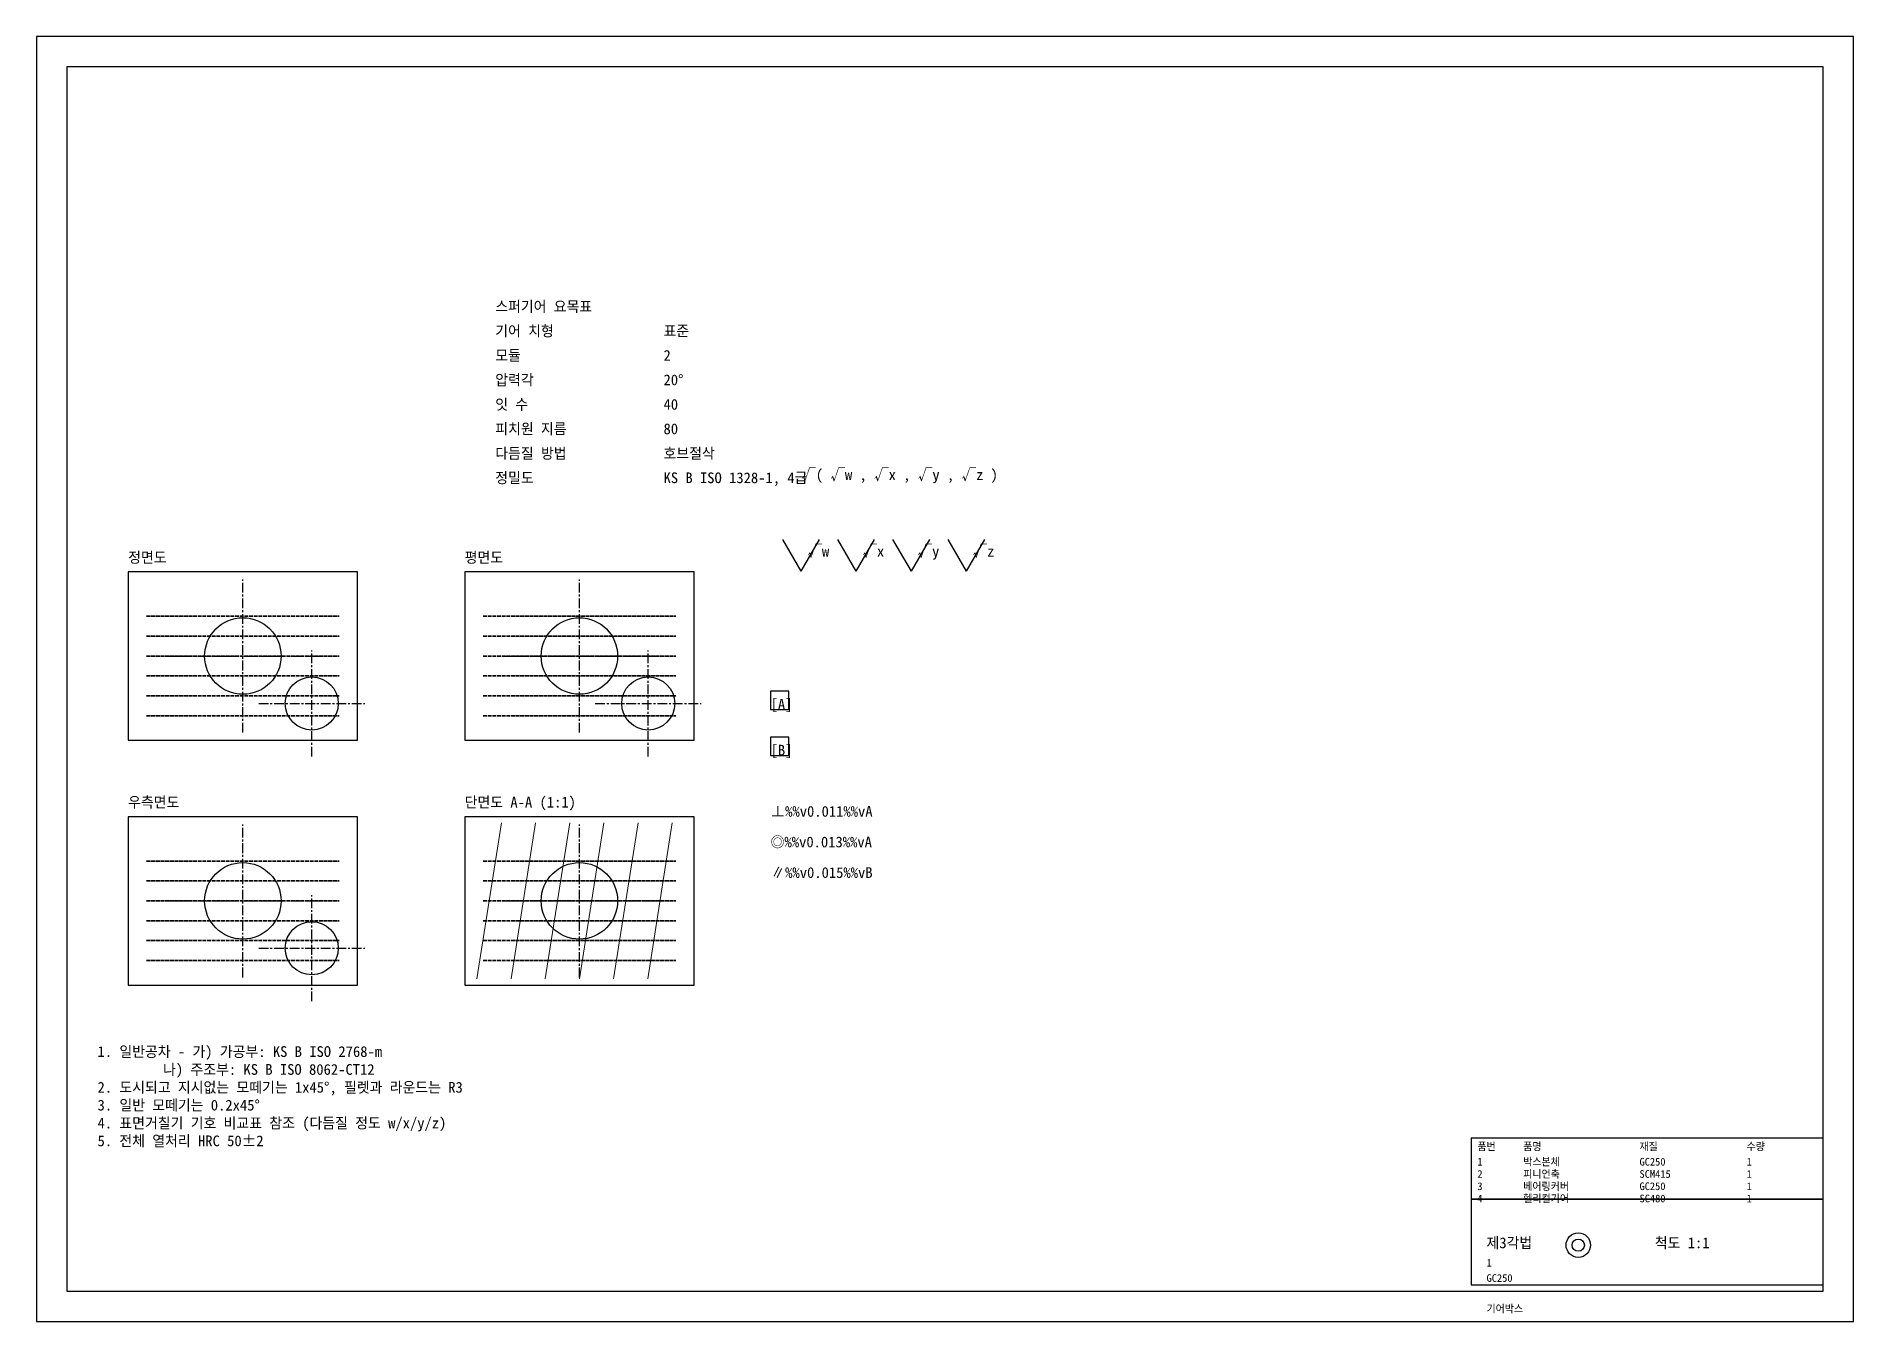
# Model space of a CAD drawing. Header units: millimetres. Extents: x 0 to 594, y 0 to 420.
import ezdxf

# ---------------------------------------------------------------- set-up
doc = ezdxf.new("R2010")
doc.units = ezdxf.units.MM
doc.linetypes.add('CENTER', pattern=[5.08, 3.175, -0.635, 0.635, -0.635])
doc.linetypes.add('DASHED', pattern=[1.524, 1.27, -0.254])
for name, color, linetype, lineweight in [('CENTER', 7, 'CENTER', 25), ('HATCH', 7, 'Continuous', 18), ('은선', 7, 'DASHED', 35)]:
    doc.layers.add(name, color=color, linetype=linetype, lineweight=lineweight)

# ---------------------------------------------------------------- blocks, each defined once
blk = doc.blocks.new('TITLE')
for tag, p in [('PART_NUMBER', (0, 0)), ('MATERIAL', (0, -5)), ('DESIGNER', (0, -10)), ('DESCRIPTION', (0, -15))]:
    blk.add_attdef(tag, p, '', height=2.5)
blk = doc.blocks.new('*U1')
blk.add_blockref('TITLE', (0, 0)).add_auto_attribs({'PART_NUMBER': '1', 'MATERIAL': 'GC250', 'DESCRIPTION': '기어박스'})

msp = doc.modelspace()

# ---------------------------------------------------------------- linework, layer by layer
for p, q in [((250, 245.2), (244, 255.59)), ((250, 245.2), (256, 255.59)), ((268, 245.2), (262, 255.59)), ((268, 245.2), (274, 255.59)), ((286, 245.2), (280, 255.59)), ((286, 245.2), (292, 255.59)), ((304, 245.2), (298, 255.59)), ((304, 245.2), (310, 255.59))]:
    msp.add_line(p, q)
for points in [[(0, 0), (594, 0), (594, 420), (0, 420)], [(10, 10), (584, 10), (584, 410), (10, 410)], [(30, 190), (105, 190), (105, 245), (30, 245)], [(140, 190), (215, 190), (215, 245), (140, 245)], [(240, 200), (246, 200), (246, 206), (240, 206)], [(240, 185), (246, 185), (246, 191), (240, 191)], [(30, 110), (105, 110), (105, 165), (30, 165)], [(140, 110), (215, 110), (215, 165), (140, 165)], [(469, 40), (584, 40), (584, 60), (469, 60)], [(469, 12), (584, 12), (584, 40), (469, 40)]]:
    msp.add_lwpolyline(points, close=True)
for centre, radius in [((67.5, 217.5), 12.5), ((177.5, 217.5), 12.5), ((90, 202), 8.67), ((200, 202), 8.67), ((67.5, 137.5), 12.5), ((177.5, 137.5), 12.5), ((90, 122), 8.67), ((504, 25), 4), ((504, 25), 2)]:
    msp.add_circle(centre, radius)
at = {"layer": 'CENTER'}
for p, q in [((67.5, 192.5), (67.5, 242.5)), ((177.5, 192.5), (177.5, 242.5)), ((42.5, 217.5), (92.5, 217.5)), ((90, 184.67), (90, 219.33)), ((152.5, 217.5), (202.5, 217.5)), ((200, 184.67), (200, 219.33)), ((72.67, 202), (107.33, 202)), ((182.67, 202), (217.33, 202)), ((67.5, 112.5), (67.5, 162.5)), ((177.5, 112.5), (177.5, 162.5)), ((42.5, 137.5), (92.5, 137.5)), ((90, 104.67), (90, 139.33)), ((152.5, 137.5), (202.5, 137.5)), ((72.67, 122), (107.33, 122))]:
    msp.add_line(p, q, dxfattribs=at)
at = {"layer": 'HATCH'}
for p, q in [((144, 112), (152, 163)), ((155.17, 112), (163.17, 163)), ((166.33, 112), (174.33, 163)), ((177.5, 112), (185.5, 163)), ((188.67, 112), (196.67, 163)), ((199.83, 112), (207.83, 163))]:
    msp.add_line(p, q, dxfattribs=at)
at = {"layer": '은선'}
for p, q in [((36, 230.5), (99, 230.5)), ((146, 230.5), (209, 230.5)), ((36, 224), (99, 224)), ((146, 224), (209, 224)), ((36, 217.5), (99, 217.5)), ((146, 217.5), (209, 217.5)), ((36, 211), (99, 211)), ((146, 211), (209, 211)), ((36, 204.5), (99, 204.5)), ((146, 204.5), (209, 204.5)), ((36, 198), (99, 198)), ((146, 198), (209, 198)), ((36, 150.5), (99, 150.5)), ((146, 150.5), (209, 150.5)), ((36, 144), (99, 144)), ((146, 144), (209, 144)), ((36, 137.5), (99, 137.5)), ((146, 137.5), (209, 137.5)), ((36, 131), (99, 131)), ((146, 131), (209, 131)), ((36, 124.5), (99, 124.5)), ((146, 124.5), (209, 124.5)), ((36, 118), (99, 118)), ((146, 118), (209, 118))]:
    msp.add_line(p, q, dxfattribs=at)

# ---------------------------------------------------------------- block references
msp.add_blockref('*U1', (474, 18))

# ---------------------------------------------------------------- texts
for s, height, p in [('스퍼기어 요목표', 3.5, (150, 330)), ('기어 치형', 3.5, (150, 322)), ('표준', 3.5, (205, 322)), ('모듈', 3.5, (150, 314)), ('2', 3.5, (205, 314)), ('압력각', 3.5, (150, 306)), ('20°', 3.5, (205, 306)), ('잇 수', 3.5, (150, 298)), ('40', 3.5, (205, 298)), ('피치원 지름', 3.5, (150, 290)), ('80', 3.5, (205, 290)), ('다듬질 방법', 3.5, (150, 282)), ('호브절삭', 3.5, (205, 282)), ('√( √w , √x , √y , √z )', 3.5, (250, 275)), ('정밀도', 3.5, (150, 274)), ('KS B ISO 1328-1, 4급', 3.5, (205, 274)), ('정면도', 3.5, (30, 248)), ('평면도', 3.5, (140, 248)), ('√w', 3.5, (252, 250)), ('√x', 3.5, (270, 250)), ('√y', 3.5, (288, 250)), ('√z', 3.5, (306, 250)), ('[A]', 3.5, (240, 200)), ('[B]', 3.5, (240, 185)), ('우측면도', 3.5, (30, 168)), ('단면도 A-A (1:1)', 3.5, (140, 168)), ('⊥%%v0.011%%vA', 3.5, (240, 165)), ('◎%%v0.013%%vA', 3.5, (240, 155)), ('∥%%v0.015%%vB', 3.5, (240, 145)), ('품번', 2.5, (471, 56)), ('품명', 2.5, (486, 56)), ('박스본체', 2.5, (486, 51)), ('재질', 2.5, (524, 56)), ('GC250', 2.5, (524, 51)), ('수량', 2.5, (559, 56)), ('2', 2.5, (471, 47)), ('1', 2.5, (471, 51)), ('피니언축', 2.5, (486, 47)), ('SCM415', 2.5, (524, 47)), ('1', 2.5, (559, 51)), ('1', 2.5, (559, 47)), ('3', 2.5, (471, 43)), ('헬리컬기어', 2.5, (486, 39)), ('베어링커버', 2.5, (486, 43)), ('GC250', 2.5, (524, 43)), ('1', 2.5, (559, 43)), ('4', 2.5, (471, 39)), ('SC480', 2.5, (524, 39)), ('1', 2.5, (559, 39)), ('제3각법', 3.5, (474, 24)), ('척도 1:1', 3.5, (529, 24))]:
    msp.add_text(s, height=height).set_placement(p)
at = {"insert": (20, 90), "char_height": 3.5, "attachment_point": 1}
msp.add_mtext('1. 일반공차 - 가) 가공부: KS B ISO 2768-m\\P         나) 주조부: KS B ISO 8062-CT12\\P2. 도시되고 지시없는 모떼기는 1x45°, 필렛과 라운드는 R3\\P3. 일반 모떼기는 0.2x45°\\P4. 표면거칠기 기호 비교표 참조 (다듬질 정도 w/x/y/z)\\P5. 전체 열처리 HRC 50±2', dxfattribs=at)

doc.saveas('drawing.dxf')
